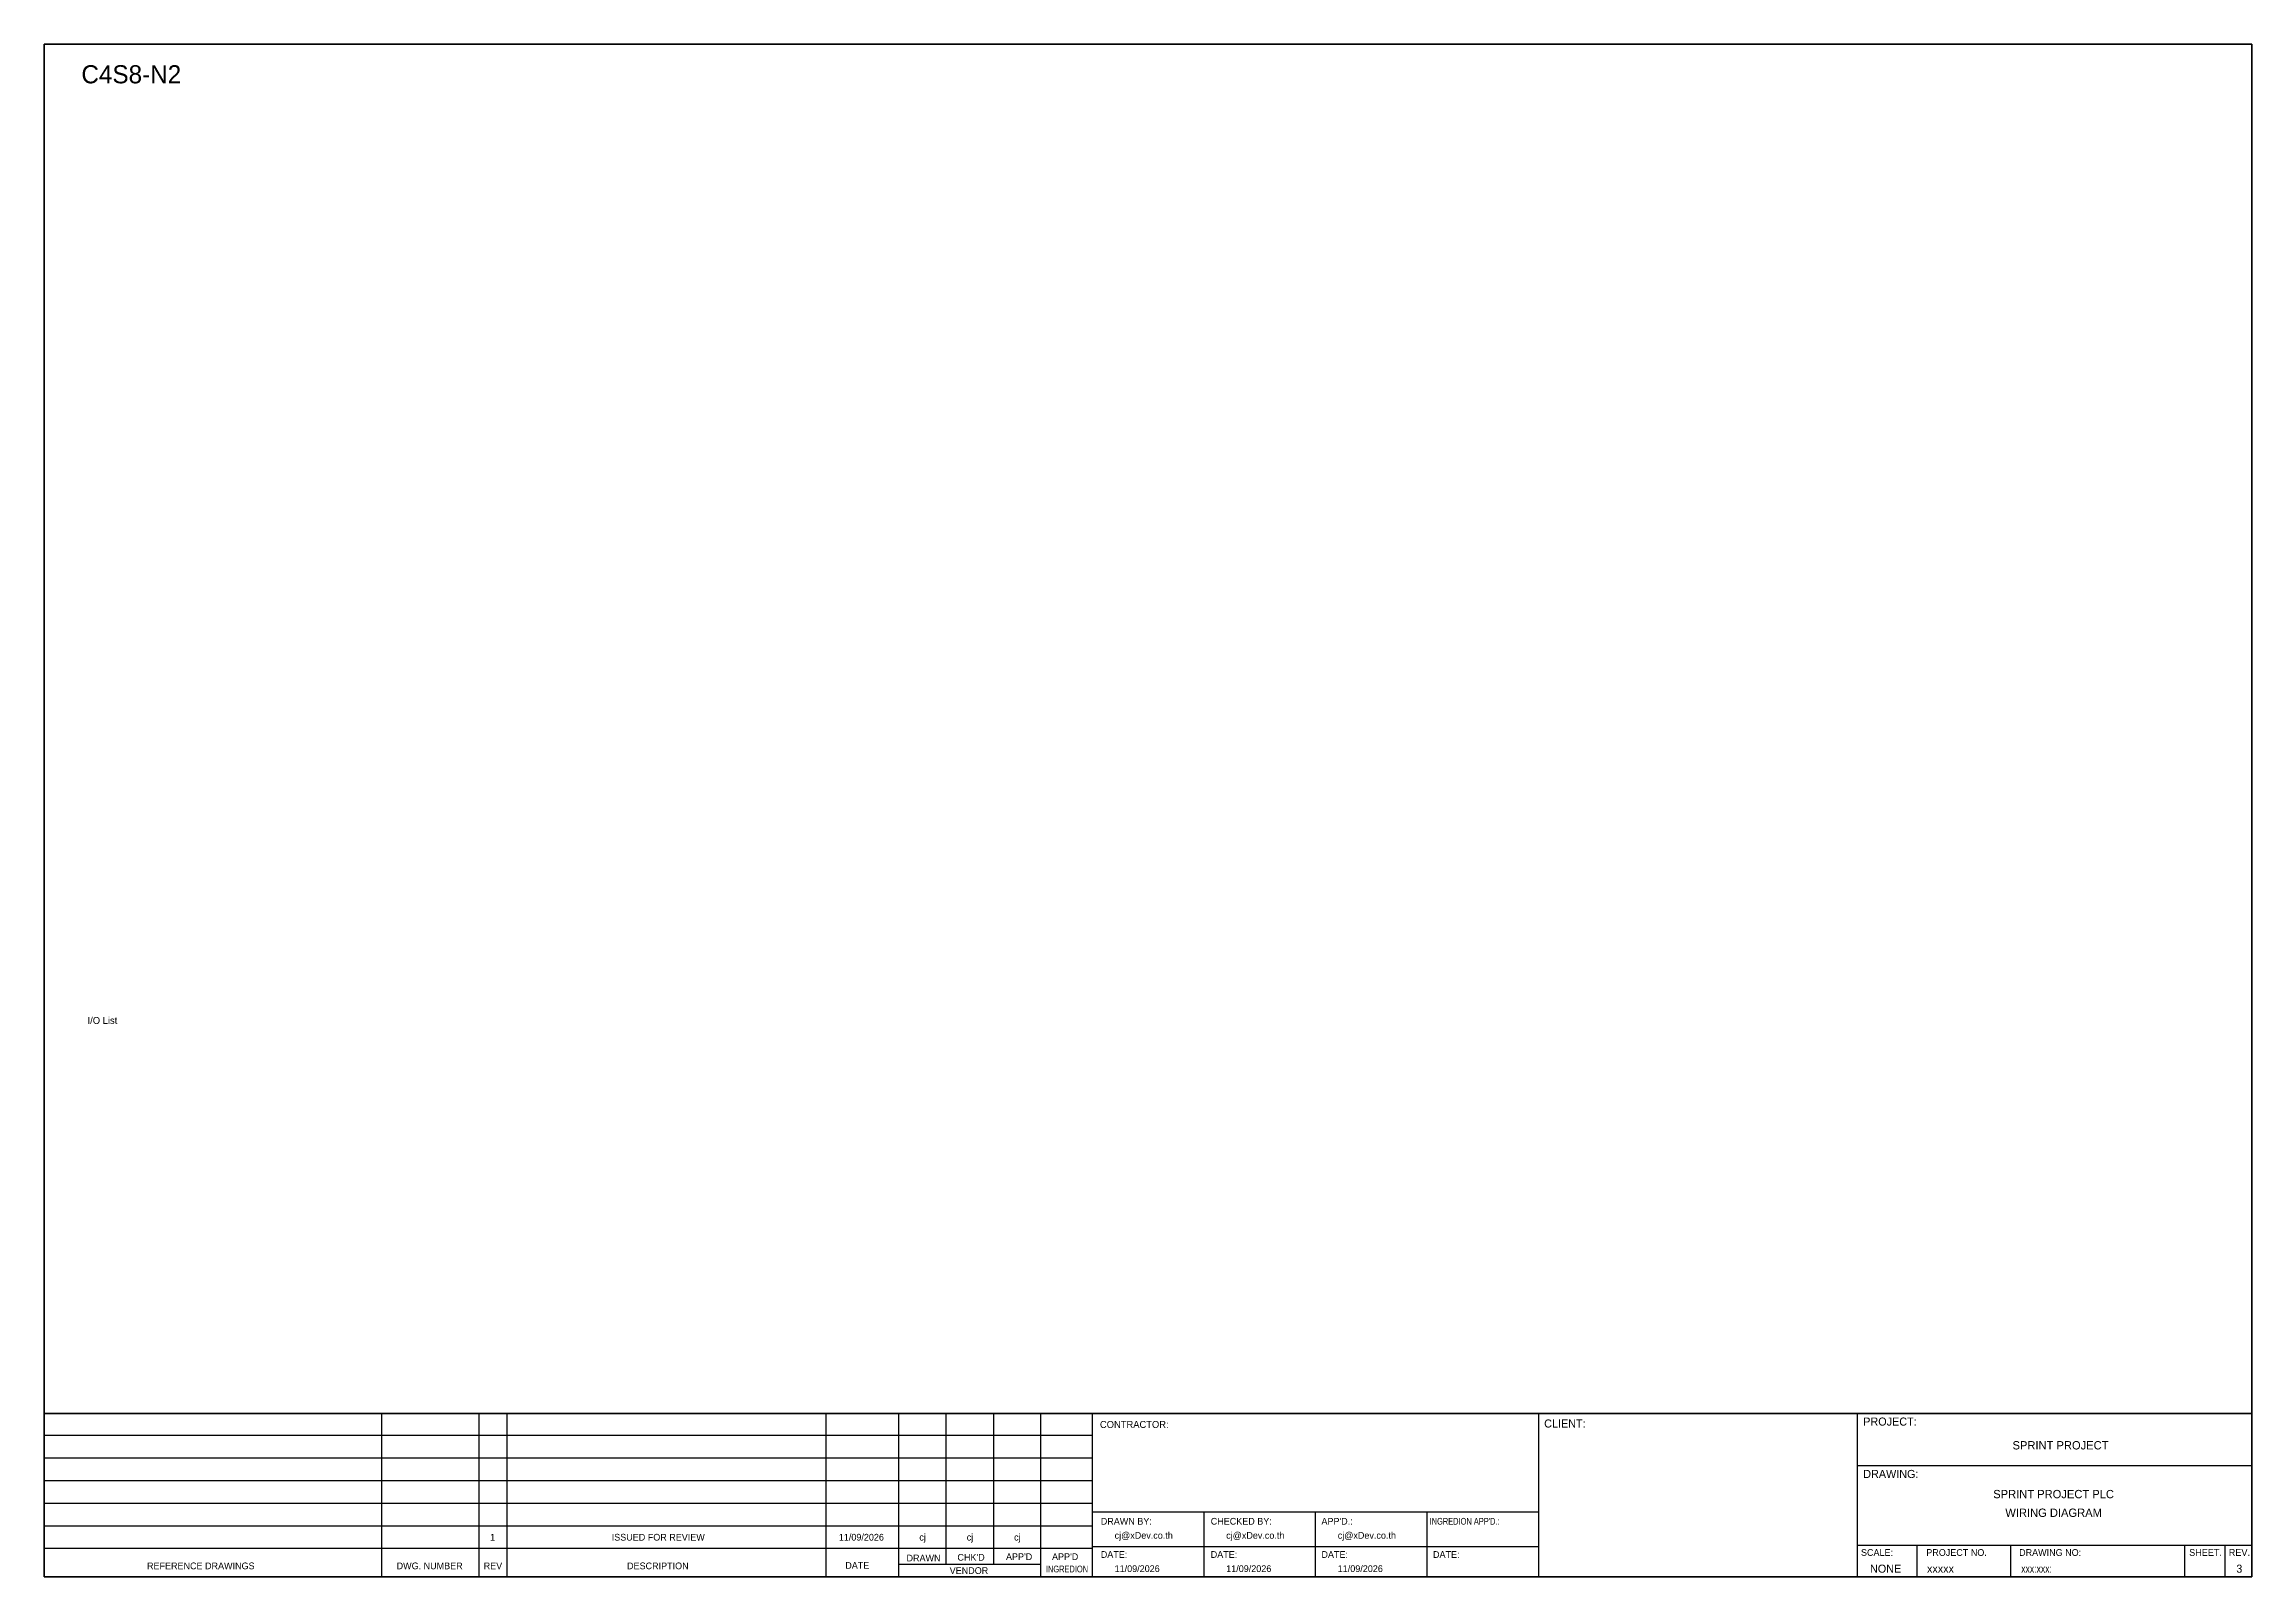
# Model space of a CAD drawing. Header units: metres. Extents: x 0 to 20667, y -39055 to 2704.
# Drawn here: x 8387 to 12280, y -30042 to -27338 of the extents above; entities that cross this region are included whole.
import ezdxf
from ezdxf.enums import TextEntityAlignment as Align

# ---------------------------------------------------------------- set-up
doc = ezdxf.new("R2010")
doc.units = ezdxf.units.M

msp = doc.modelspace()

# ---------------------------------------------------------------- linework, layer by layer
at = {"color": 4}
for p, q in [((11688.9, -29986), (11688.9, -30042.1)), ((11854.2, -29986), (11854.2, -30042.1))]:
    msp.add_line(p, q, dxfattribs=at)
at = {"color": 4, "ltscale": 0.5}
for p, q in [((12161.3, -29986), (12161.3, -30042.1)), ((12161.3, -29986), (12161.3, -30042.1)), ((12232.5, -29986), (12232.5, -30042.1)), ((12232.5, -29986), (12232.5, -30042.1))]:
    msp.add_line(p, q, dxfattribs=at)
at = {"layer": 'GT_1', "color": 4}
for p, q in [((8982, -30042.1), (8982, -29754)), ((9153.9, -30042.1), (9153.9, -29754)), ((9203, -30042.1), (9203, -29754)), ((9765.7, -30042.1), (9765.7, -29754)), ((9894, -30042.1), (9894, -29754)), ((9977.6, -30020.3), (9977.6, -29754)), ((10061.1, -30020.3), (10061.1, -29754)), ((10144.4, -30042.1), (10144.4, -29754)), ((10235.4, -30042.1), (10235.4, -29754)), ((11022.4, -30042.1), (11022.4, -29754)), ((11584.7, -30042.1), (11584.7, -29754)), ((11584.7, -30042.1), (11584.7, -29754)), ((11584.7, -30042.1), (11584.7, -29754)), ((10235.4, -29792.8), (8386.6, -29792.8)), ((10235.4, -29832.6), (8386.6, -29832.6)), ((10235.4, -29872.6), (8386.6, -29872.6)), ((10235.4, -29912.5), (8386.6, -29912.5)), ((11022.4, -29927.8), (10235.4, -29927.8)), ((10432.2, -30042.1), (10432.2, -29927.8)), ((10628.9, -30042.1), (10628.9, -29927.8)), ((10825.7, -30042.1), (10825.7, -29927.8)), ((10235.4, -29952.4), (8386.6, -29952.4)), ((10235.3, -29992.3), (8386.6, -29992.3)), ((11022.4, -29989.3), (10235.4, -29989.3)), ((11584.7, -29986), (12279.9, -29986)), ((10144.4, -30020.3), (9894, -30020.3))]:
    msp.add_line(p, q, dxfattribs=at)
at = {"layer": 'HELPPOINT', "color": 4, "lineweight": 35}
for p, q in [((8386.6, -30042.1), (8386.6, -27337.9)), ((8386.6, -27337.9), (12279.9, -27337.9)), ((8386.6, -30042.1), (8386.6, -27337.9)), ((8386.6, -27337.9), (12279.9, -27337.9)), ((12279.9, -27337.9), (12279.9, -30042.1)), ((12279.9, -27337.9), (12279.9, -30042.1)), ((12279.9, -30042.1), (8386.6, -30042.1)), ((12279.9, -30042.1), (8386.6, -30042.1))]:
    msp.add_line(p, q, dxfattribs=at)
at = {"layer": 'HELPPOINT', "color": 4}
for p, q in [((11584.7, -29845.6), (12279.9, -29845.6)), ((11584.7, -29845.6), (12279.9, -29845.6)), ((11584.7, -29986), (12279.9, -29986))]:
    msp.add_line(p, q, dxfattribs=at)
at = {"layer": 'MEMBER', "color": 4, "lineweight": 35}
msp.add_line((8386.6, -29754), (12279.9, -29754), dxfattribs=at)
msp.add_line((8386.6, -29754), (12279.9, -29754), dxfattribs=at)
at = {"layer": 'MEMBER', "color": 4}
for p, q in [((11584.7, -29845.6), (12279.9, -29845.6)), ((11584.7, -29845.6), (12279.9, -29845.6)), ((11584.7, -29986), (12279.9, -29986)), ((11584.7, -29986), (12279.9, -29986))]:
    msp.add_line(p, q, dxfattribs=at)

# ---------------------------------------------------------------- texts
at = {"color": 2}
msp.add_text('C4S8-N2', height=32, dxfattribs=at).set_placement((8452.3, -27407.1))
at = {"color": 4, "ltscale": 100}
for s, p in [('SPRINT PROJECT', (11942.5, -29810)), ('SPRINT PROJECT PLC', (11930.3, -29896.1)), ('WIRING DIAGRAM', (11930.3, -29929))]:
    msp.add_text(s, height=14.693, dxfattribs=at).set_placement(p, align=Align.MIDDLE_CENTER)
at = {"layer": 'GT_1', "color": 4}
for s, p in [('CLIENT:', (11031.9, -29778.7)), ('PROJECT:', (11594.6, -29775.3)), ('DRAWING:', (11594.6, -29867.7))]:
    msp.add_text(s, height=14.25, dxfattribs=at).set_placement(p)
at = {"layer": 'MEMBER', "color": 4, "ltscale": 0.8}
for s, height, p in [('I/O List', 12.35, (8463.2, -29066.6)), ('CONTRACTOR:', 12.35, (10248.5, -29779.4)), ('DRAWN BY:', 11.88, (10250, -29950)), ('CHECKED BY:', 11.875, (10443.9, -29950)), ("APP'D.:", 11.88, (10639.1, -29950)), ('cj@xDev.co.th', 11.875, (10274.4, -29974.9)), ('cj@xDev.co.th', 11.875, (10471.2, -29974.9)), ('cj@xDev.co.th', 11.875, (10667.9, -29974.9)), ('REFERENCE DRAWINGS', 11.875, (8568, -30028.7)), ('DWG. NUMBER', 11.875, (9008.2, -30028.7)), ('REV', 11.88, (9161.7, -30028.7)), ('DESCRIPTION', 11.875, (9414.6, -30028.7)), ('DATE', 11.88, (9799.4, -30027.9)), ('DRAWN', 11.88, (9907.4, -30014.9)), ("CHK'D", 11.88, (9997.2, -30013.6)), ("APP'D", 11.88, (10082.8, -30012.5)), ("APP'D", 11.88, (10164, -30012.5)), ('DATE:', 11.88, (10250, -30008.6)), ('DATE:', 11.88, (10443.9, -30008.6)), ('DATE:', 11.88, (10639.1, -30008.6)), ('DATE:', 11.88, (10835.9, -30008.6)), ('SCALE:', 11.88, (11590.6, -30005.1)), ('PROJECT NO.', 11.875, (11705.8, -30005.1)), ('DRAWING NO:', 11.875, (11869.5, -30005.1)), ('SHEET.', 12, (12169.3, -30005.1)), ('REV.', 12, (12239.2, -30005.1)), ('VENDOR', 11.88, (9983.5, -30037)), ('11/09/2026', 11.88, (10274.4, -30033.6)), ('11/09/2026', 11.88, (10471.2, -30033.6)), ('11/09/2026', 11.88, (10667.9, -30033.6)), ('NONE', 14.23, (11606.6, -30034.8)), ('xxxxx', 14.23, (11707, -30034.8))]:
    msp.add_text(s, height=height, dxfattribs=at).set_placement(p)
at = {"layer": 'MEMBER', "color": 4, "ltscale": 0.8, "width": 0.8}
for s, height, p in [("INGREDION APP'D.:", 11.875, (10829.9, -29950)), ('INGREDION', 11.88, (10153.2, -30034.2)), ('xxx:xxx:', 14.23, (11873.2, -30034.8))]:
    msp.add_text(s, height=height, dxfattribs=at).set_placement(p)
at = {"layer": 'MEMBER', "color": 4, "ltscale": 0.8}
for s, height, p in [('1', 11.9, (9177.5, -29972.2)), ('ISSUED FOR REVIEW', 11.875, (9469.6, -29972.2)), ('11/09/2026', 11.88, (9827.8, -29972.2)), ('cj', 11.88, (9935.7, -29972.2)), ('cj', 11.88, (10019.3, -29972.2)), ('cj', 11.88, (10102.8, -29972.2))]:
    msp.add_text(s, height=height, dxfattribs=at).set_placement(p, align=Align.MIDDLE_CENTER)
msp.add_text('3', height=14.2, dxfattribs=at).set_placement((12257.8, -30034.8), align=Align.CENTER)

doc.saveas('drawing.dxf')
